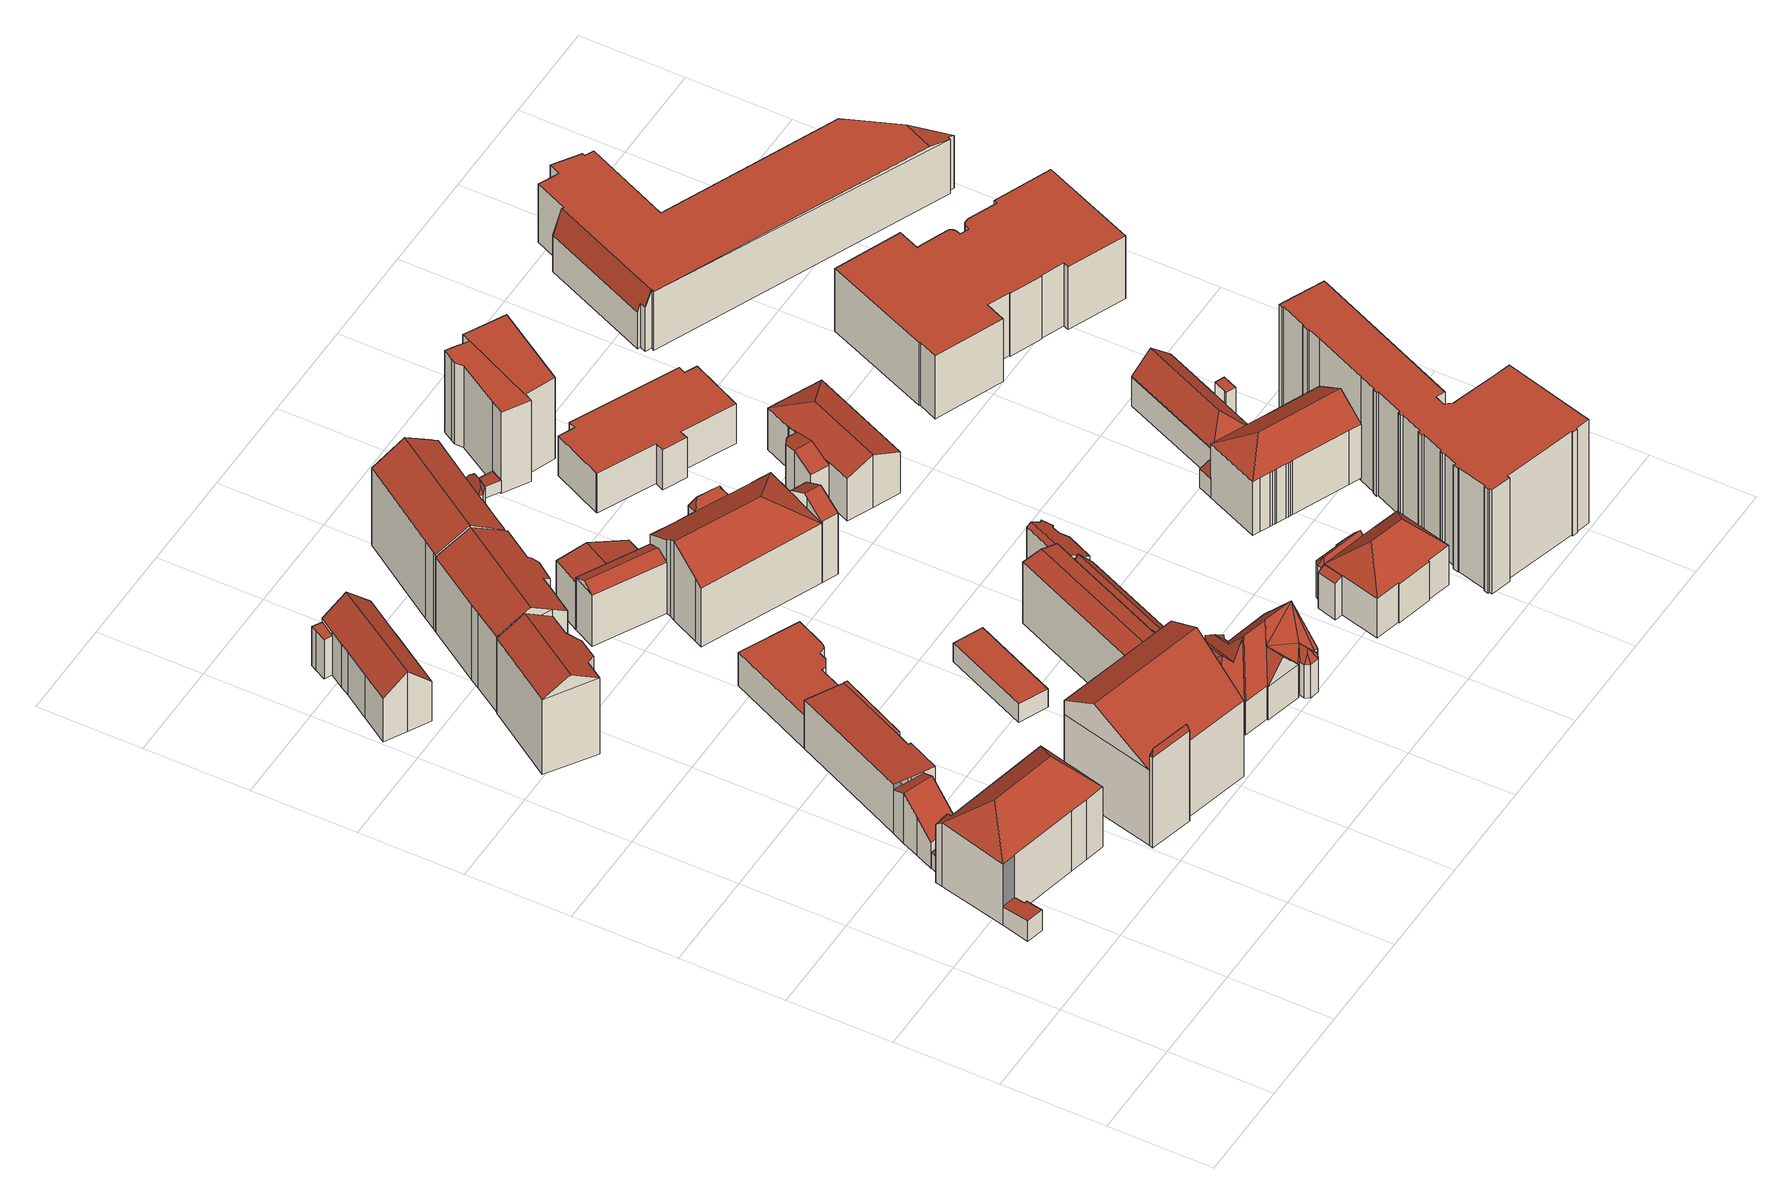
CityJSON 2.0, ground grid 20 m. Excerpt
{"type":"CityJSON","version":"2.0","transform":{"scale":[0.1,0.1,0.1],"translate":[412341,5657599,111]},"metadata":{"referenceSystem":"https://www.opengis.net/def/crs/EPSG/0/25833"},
"CityObjects":{
"building1":{"type":"Building","attributes":{"Dachtyp_tdc":"tdcPolyFlatRoof","Gemeindeschluessel":14612000,"Dachneigung":2.64,"QualitaetDacherkennung":37,"Geometrietyp2DReferenz":"3000","measuredHeight":3.63,"function":"31001_9998","roofType":"2100"},"geometry":[{"type":"Solid","lod":"2","boundaries":[[[[0,1,2,3]],[[1,4,5,2]],[[4,6,7,5]],[[6,8,9,7]],[[8,0,3,9]],[[8,6,4,1,0]],[[3,2,5,7,9]]]],"semantics":{"surfaces":[{"type":"WallSurface"},{"type":"RoofSurface"},{"type":"GroundSurface"}],"values":[[0,0,0,0,0,1,2]]}}]},
"building2":{"type":"Building","attributes":{"Gemeindeschluessel":14612000,"Geometrietyp2DReferenz":"3000","function":"31001_9998","roofType":"9999"},"children":["building2-1","building2-2"]},
"building2-1":{"type":"BuildingPart","attributes":{"Dachtyp_tdc":"tdcHipRoof","Dachneigung":38.53,"QualitaetDacherkennung":51,"Geometrietyp2DReferenz":"3000","measuredHeight":19.31,"roofType":"3200"},"parents":["building2"],"geometry":[{"type":"MultiSurface","lod":"2","boundaries":[[[10,11,12,13,14]],[[11,15,16,12]],[[15,17,18,16]],[[17,19,20,18]],[[19,21,22,20]],[[21,23,24,22]],[[23,25,26,24]],[[25,27,28,26]],[[27,29,30,28]],[[29,31,32,30]],[[31,33,34,35,32]],[[27,25,36]],[[11,10,37]],[[25,23,21,19,17,15,11,37,36]],[[10,33,31,29,27,36,37]],[[35,13,12,16,18,20,22,24,26,28,30,32]]],"semantics":{"surfaces":[{"type":"WallSurface"},{"type":"RoofSurface"},{"type":"GroundSurface"}],"values":[0,0,0,0,0,0,0,0,0,0,0,1,1,1,1,2]}}]},
"building2-2":{"type":"BuildingPart","attributes":{"Dachtyp_tdc":"tdcPolyFlatRoof","Dachneigung":5.01,"QualitaetDacherkennung":51,"Geometrietyp2DReferenz":"3000","measuredHeight":4.62,"roofType":"2100"},"parents":["building2"],"geometry":[{"type":"MultiSurface","lod":"2","boundaries":[[[38,14,13,39]],[[34,40,41,35]],[[40,42,43,41]],[[42,44,45,43]],[[44,38,39,45]],[[44,42,40,34,14,38]],[[39,13,35,41,43,45]]],"semantics":{"surfaces":[{"type":"WallSurface"},{"type":"RoofSurface"},{"type":"GroundSurface"}],"values":[0,0,0,0,0,1,2]}}]},
"building3":{"type":"Building","attributes":{"Gemeindeschluessel":14612000,"Geometrietyp2DReferenz":"3000","function":"31001_9998","roofType":"9999"},"children":["building3-1","building3-2","building3-3"]},
"building3-1":{"type":"BuildingPart","attributes":{"Dachtyp_tdc":"tdcPolyFlatRoof","Dachneigung":4.89,"QualitaetDacherkennung":78,"Geometrietyp2DReferenz":"3000","measuredHeight":10.95,"roofType":"2100"},"parents":["building3"],"geometry":[{"type":"MultiSurface","lod":"2","boundaries":[[[46,47,48,49]],[[50,51,52,53]],[[51,54,55,52]],[[56,46,49,57,58]],[[56,59,60,54,51,50,47,46]],[[49,48,53,52,55,61,62,57]],[[54,60,61,55]],[[60,59,63,62,61]]],"semantics":{"surfaces":[{"type":"WallSurface"},{"type":"RoofSurface"},{"type":"GroundSurface"}],"values":[0,0,0,0,1,2,0,0]}}]},
"building3-2":{"type":"BuildingPart","attributes":{"Dachtyp_tdc":"tdcPolyFlatRoof","Dachneigung":0,"QualitaetDacherkennung":44,"Geometrietyp2DReferenz":"3000","measuredHeight":10.33,"roofType":"1000"},"parents":["building3"],"geometry":[{"type":"MultiSurface","lod":"2","boundaries":[[[64,65,66,48,47]],[[65,67,68,66]],[[67,69,50,53,68]],[[69,67,65,64]],[[48,66,68,53]]],"semantics":{"surfaces":[{"type":"WallSurface"},{"type":"RoofSurface"},{"type":"GroundSurface"}],"values":[0,0,0,1,2]}}]},
"building3-3":{"type":"BuildingPart","attributes":{"Dachtyp_tdc":"tdcGableRoof","Dachneigung":36.72,"QualitaetDacherkennung":49,"Geometrietyp2DReferenz":"3000","measuredHeight":11.26,"roofType":"3100"},"parents":["building3"],"geometry":[{"type":"MultiSurface","lod":"2","boundaries":[[[70,71,72,73]],[[71,74,75,72]],[[74,58,57,75]],[[63,76,77,62]],[[76,78,79,77]],[[78,80,81,79]],[[80,70,73,81]],[[76,63,58,74]],[[74,71,70,80,78,76]],[[73,72,75,57,62,77,79,81]]],"semantics":{"surfaces":[{"type":"WallSurface"},{"type":"RoofSurface"},{"type":"GroundSurface"}],"values":[0,0,0,0,0,0,0,1,1,2]}}]},
"building4":{"type":"Building","attributes":{"Dachtyp_tdc":"tdcFreeFormRoof","Gemeindeschluessel":14612000,"Dachneigung":30.61,"QualitaetDacherkennung":77,"Geometrietyp2DReferenz":"3000","measuredHeight":20.32,"function":"31001_9998","roofType":"5000"},"geometry":[{"type":"Solid","lod":"2","boundaries":[[[[82,83,84,85]],[[83,86,87,84]],[[86,88,89,87]],[[88,90,91,89]],[[90,92,93,91]],[[92,94,95,93]],[[94,96,97,95]],[[96,82,85,97]],[[98,99,83,82]],[[88,86,99,98,96,94,92,90]],[[82,96,98]],[[86,83,99]],[[85,84,87,89,91,93,95,97]]]],"semantics":{"surfaces":[{"type":"WallSurface"},{"type":"RoofSurface"},{"type":"GroundSurface"}],"values":[[0,0,0,0,0,0,0,0,1,1,0,0,2]]}}]},
"building5":{"type":"Building","attributes":{"Gemeindeschluessel":14612000,"Geometrietyp2DReferenz":"3000","function":"31001_9998","roofType":"9999"},"children":["building5-1","building5-2"]},
"building5-1":{"type":"BuildingPart","attributes":{"Dachtyp_tdc":"tdcPolyFlatRoof","Dachneigung":0,"QualitaetDacherkennung":29,"Geometrietyp2DReferenz":"3000","measuredHeight":8.79,"roofType":"1000"},"parents":["building5"],"geometry":[{"type":"MultiSurface","lod":"2","boundaries":[[[100,101,102,103]],[[101,104,105,102]],[[104,106,107,105]],[[108,100,103,109]],[[108,106,104,101,100]],[[103,102,105,107,109]]],"semantics":{"surfaces":[{"type":"WallSurface"},{"type":"RoofSurface"},{"type":"GroundSurface"}],"values":[0,0,0,0,1,2]}}]},
"building5-2":{"type":"BuildingPart","attributes":{"Dachtyp_tdc":"tdcGableRoof","Dachneigung":43.92,"QualitaetDacherkennung":58,"Geometrietyp2DReferenz":"3000","measuredHeight":13.52,"roofType":"3100"},"parents":["building5"],"geometry":[{"type":"MultiSurface","lod":"2","boundaries":[[[110,111,112,113]],[[111,114,115,112]],[[114,116,117,115]],[[116,118,119,117]],[[118,120,121,119]],[[120,122,123,121]],[[122,124,108,109,123]],[[125,126,127,107,106]],[[126,128,129,127]],[[128,130,131,129]],[[130,110,113,131]],[[126,125,124,122,120,118,116,114]],[[114,111,110,130,128,126]],[[113,112,115,117,119,121,123,109,107,127,129,131]]],"semantics":{"surfaces":[{"type":"WallSurface"},{"type":"RoofSurface"},{"type":"GroundSurface"}],"values":[0,0,0,0,0,0,0,0,0,0,0,1,1,2]}}]},
"building6":{"type":"Building","attributes":{"Gemeindeschluessel":14612000,"Geometrietyp2DReferenz":"3000","function":"31001_9998","roofType":"9999"},"children":["building6-1","building6-2"]},
"building6-1":{"type":"BuildingPart","attributes":{"Dachtyp_tdc":"tdcFreeFormRoof","Dachneigung":77.3,"QualitaetDacherkennung":8,"Geometrietyp2DReferenz":"3000","measuredHeight":22.01,"roofType":"5000"},"parents":["building6"],"geometry":[{"type":"MultiSurface","lod":"2","boundaries":[[[132,133,134,135,136]],[[133,137,138,134]],[[137,139,140,141,138]],[[142,139,137]],[[143,142,137,133]],[[143,133,132]],[[142,143,132,139]],[[135,134,138,141]]],"semantics":{"surfaces":[{"type":"WallSurface"},{"type":"RoofSurface"},{"type":"GroundSurface"}],"values":[0,0,0,1,1,1,1,2]}}]},
"building6-2":{"type":"BuildingPart","attributes":{"Dachtyp_tdc":"tdcGableRoof","Dachneigung":29.23,"QualitaetDacherkennung":45,"Geometrietyp2DReferenz":"3000","measuredHeight":24.05,"roofType":"3100"},"parents":["building6"],"geometry":[{"type":"MultiSurface","lod":"2","boundaries":[[[140,144,145,141]],[[144,146,147,145]],[[146,148,149,147]],[[148,150,151,149]],[[150,152,153,151]],[[152,136,135,153]],[[136,152,154,155,156,140]],[[157,158,156,155,159]],[[146,157,159,148]],[[148,159,155,154,150]],[[144,158,157,146]],[[140,156,158,144]],[[150,154,152]],[[135,141,145,147,149,151,153]]],"semantics":{"surfaces":[{"type":"WallSurface"},{"type":"RoofSurface"},{"type":"GroundSurface"}],"values":[0,0,0,0,0,0,1,1,0,0,0,0,0,2]}}]},
"building7":{"type":"Building","attributes":{"Dachtyp_tdc":"tdcFreeFormRoof","Gemeindeschluessel":14612000,"Dachneigung":29.45,"QualitaetDacherkennung":72,"Geometrietyp2DReferenz":"3000","measuredHeight":20.91,"function":"31001_9998","roofType":"5000"},"geometry":[{"type":"Solid","lod":"2","boundaries":[[[[160,161,162,163]],[[161,164,165,162]],[[164,166,167,165]],[[166,168,169,167]],[[168,170,171,169]],[[170,172,173,171]],[[172,174,175,173]],[[174,176,177,175]],[[176,178,179,177]],[[178,180,181,179]],[[180,182,183,181]],[[182,184,185,183]],[[184,186,187,185]],[[186,160,163,187]],[[188,189,184,182,180,178]],[[166,164,161,160,186,189,188,176,174,172,170,168]],[[178,176,188]],[[186,184,189]],[[163,162,165,167,169,171,173,175,177,179,181,183,185,187]]]],"semantics":{"surfaces":[{"type":"WallSurface"},{"type":"RoofSurface"},{"type":"GroundSurface"}],"values":[[0,0,0,0,0,0,0,0,0,0,0,0,0,0,1,1,0,0,2]]}}]},
"building8":{"type":"Building","attributes":{"Dachtyp_tdc":"tdcPolyFlatRoof","Gemeindeschluessel":14612000,"Dachneigung":0,"QualitaetDacherkennung":74,"Geometrietyp2DReferenz":"3000","measuredHeight":7.53,"function":"31001_9998","roofType":"1000"},"geometry":[{"type":"Solid","lod":"2","boundaries":[[[[190,191,192,193]],[[191,194,66,192]],[[194,195,49,66]],[[195,196,197,49]],[[196,198,199,197]],[[198,200,201,199]],[[200,202,203,201]],[[202,204,205,203]],[[204,206,207,205]],[[206,208,209,207]],[[208,210,211,209]],[[210,190,193,211]],[[210,208,206,204,202,200,198,196,195,194,191,190]],[[193,192,66,49,197,199,201,203,205,207,209,211]]]],"semantics":{"surfaces":[{"type":"WallSurface"},{"type":"RoofSurface"},{"type":"GroundSurface"}],"values":[[0,0,0,0,0,0,0,0,0,0,0,0,1,2]]}}]},
"building9":{"type":"Building","attributes":{"Dachtyp_tdc":"tdcPolyFlatRoof","Gemeindeschluessel":14612000,"Dachneigung":0,"QualitaetDacherkennung":86,"Geometrietyp2DReferenz":"3000","measuredHeight":4.06,"function":"31001_9998","roofType":"1000"},"geometry":[{"type":"Solid","lod":"2","boundaries":[[[[212,213,214,215]],[[213,216,217,214]],[[216,218,219,217]],[[218,212,215,219]],[[218,216,213,212]],[[215,214,217,219]]]],"semantics":{"surfaces":[{"type":"WallSurface"},{"type":"RoofSurface"},{"type":"GroundSurface"}],"values":[[0,0,0,0,1,2]]}}]},
"building10":{"type":"Building","attributes":{"Dachtyp_tdc":"tdcGableRoof","Gemeindeschluessel":14612000,"Dachneigung":25.42,"QualitaetDacherkennung":78,"Geometrietyp2DReferenz":"3000","measuredHeight":12.82,"function":"31001_9998","roofType":"3100"},"geometry":[{"type":"Solid","lod":"2","boundaries":[[[[220,221,222,223]],[[221,224,225,222]],[[224,226,227,225]],[[226,220,223,227]],[[224,221,228]],[[220,226,229]],[[221,220,229,228]],[[226,224,228,229]],[[223,222,225,227]]]],"semantics":{"surfaces":[{"type":"WallSurface"},{"type":"RoofSurface"},{"type":"GroundSurface"}],"values":[[0,0,0,0,0,0,1,1,2]]}}]},
"building11":{"type":"Building","attributes":{"Dachtyp_tdc":"tdcGableRoof","Gemeindeschluessel":14612000,"Dachneigung":24.8,"QualitaetDacherkennung":24,"Geometrietyp2DReferenz":"3000","measuredHeight":11.72,"function":"31001_9998","roofType":"3100"},"geometry":[{"type":"Solid","lod":"2","boundaries":[[[[230,231,222,232]],[[231,233,223,222]],[[233,234,235,223]],[[234,230,232,235]],[[233,231,236]],[[230,234,237]],[[231,230,237,236]],[[234,233,236,237]],[[232,222,223,235]]]],"semantics":{"surfaces":[{"type":"WallSurface"},{"type":"RoofSurface"},{"type":"GroundSurface"}],"values":[[0,0,0,0,0,0,1,1,2]]}}]},
"building12":{"type":"Building","attributes":{"Gemeindeschluessel":14612000,"Geometrietyp2DReferenz":"3000","function":"31001_9998","roofType":"9999"},"children":["building12-1","building12-2"]},
"building12-1":{"type":"BuildingPart","attributes":{"Dachtyp_tdc":"tdcGableRoof","Dachneigung":31.71,"QualitaetDacherkennung":71,"Geometrietyp2DReferenz":"3000","measuredHeight":21.33,"roofType":"3100"},"parents":["building12"],"geometry":[{"type":"MultiSurface","lod":"2","boundaries":[[[238,239,240,241]],[[239,242,243,240]],[[242,244,245,243]],[[244,246,247,245]],[[246,248,249,247]],[[248,250,251,249]],[[250,252,251]],[[253,254,255,256,257]],[[254,258,259,255]],[[258,260,187,259]],[[260,261,262,187]],[[261,263,185,262]],[[263,264,265,185]],[[264,238,241,265]],[[261,260,258,254,253,266,250,248,246,244,242]],[[242,239,238,264,263,261]],[[241,240,243,245,247,249,251,267,268,269,256,255,259,187,262,185,265]]],"semantics":{"surfaces":[{"type":"WallSurface"},{"type":"RoofSurface"},{"type":"GroundSurface"}],"values":[0,0,0,0,0,0,0,0,0,0,0,0,0,0,1,1,2]}}]},
"building12-2":{"type":"BuildingPart","attributes":{"Dachtyp_tdc":"tdcFreeFormRoof","Dachneigung":65.13,"QualitaetDacherkennung":35,"Geometrietyp2DReferenz":"3000","measuredHeight":19.18,"roofType":"5000"},"parents":["building12"],"geometry":[{"type":"MultiSurface","lod":"2","boundaries":[[[252,270,267,251]],[[270,271,272,267]],[[271,273,274,272]],[[273,275,276,274]],[[275,277,278,276]],[[277,279,280,278]],[[279,257,256,280]],[[281,282,257,279,277,283]],[[277,275,284,283]],[[275,273,285,284]],[[273,271,286,285]],[[271,270,252,270,286]],[[270,281,283,284,285,286]],[[267,272,274,276,278,280,256,269,268,267,251]]],"semantics":{"surfaces":[{"type":"WallSurface"},{"type":"RoofSurface"},{"type":"GroundSurface"}],"values":[0,0,0,0,0,0,0,1,1,1,1,1,1,2]}}]},
"building13":{"type":"Building","attributes":{"Dachtyp_tdc":"tdcGableRoof","Gemeindeschluessel":14612000,"Dachneigung":10.2,"QualitaetDacherkennung":44,"Geometrietyp2DReferenz":"3000","measuredHeight":14.51,"function":"31001_9998","roofType":"3100"},"geometry":[{"type":"Solid","lod":"2","boundaries":[[[[287,288,289,290]],[[288,291,292,289]],[[291,293,294,292]],[[293,287,290,294]],[[291,288,295]],[[287,293,296]],[[288,287,296,295]],[[293,291,295,296]],[[290,289,292,294]]]],"semantics":{"surfaces":[{"type":"WallSurface"},{"type":"RoofSurface"},{"type":"GroundSurface"}],"values":[[0,0,0,0,0,0,1,1,2]]}}]},
"building14":{"type":"Building","attributes":{"Dachtyp_tdc":"tdcFreeFormRoof","Gemeindeschluessel":14612000,"Dachneigung":49.48,"QualitaetDacherkennung":11,"Geometrietyp2DReferenz":"3000","measuredHeight":14.42,"function":"31001_9998","roofType":"5000"},"geometry":[{"type":"Solid","lod":"2","boundaries":[[[[297,298,299,300]],[[298,301,302,299]],[[301,303,304,302]],[[303,305,306,304]],[[305,307,308,306]],[[307,309,310,308]],[[309,311,312,310]],[[311,313,314,312]],[[313,315,316,314]],[[315,317,318,316]],[[317,319,320,318]],[[319,321,322,320]],[[321,323,324,322]],[[323,325,326,324]],[[325,327,328,326]],[[327,329,330,328]],[[329,331,332,330]],[[331,333,334,332]],[[333,335,336,334]],[[335,337,338,336]],[[337,339,340,338]],[[339,341,342,340]],[[341,343,344,342]],[[343,345,346,344]],[[345,347,348,346]],[[347,349,350,348]],[[349,297,300,350]],[[351,352,349,347]],[[353,354,351,347,345]],[[355,356,357,353,345,343]],[[355,343,341]],[[356,355,341,339]],[[339,358,356]],[[358,339,337]],[[356,359,357]],[[358,359,356]],[[327,359,358]],[[359,327,325]],[[360,361,358,337,335]],[[360,335,333]],[[362,361,360,333,331]],[[362,331,329]],[[358,361,362,329,327]],[[359,325,323]],[[363,354,353,357,359,323,321]],[[364,363,321,319]],[[365,364,319,317]],[[365,317,315]],[[366,352,351,354,363,364,365,315,313]],[[367,368,369,366,313,311]],[[367,311,309]],[[370,368,367,309,307]],[[371,370,307,305]],[[303,371,305]],[[371,303,301]],[[301,370,371]],[[298,370,301]],[[298,368,370]],[[298,369,368]],[[369,298,297]],[[352,366,369,297,349]],[[300,299,302,304,306,308,310,312,314,316,318,320,322,324,326,328,330,332,334,336,338,340,342,344,346,348,350]]]],"semantics":{"surfaces":[{"type":"WallSurface"},{"type":"RoofSurface"},{"type":"GroundSurface"}],"values":[[0,0,0,0,0,0,0,0,0,0,0,0,0,0,0,0,0,0,0,0,0,0,0,0,0,0,0,1,1,1,0,1,1,1,1,1,1,1,1,1,1,1,1,0,1,1,1,1,1,1,1,1,1,0,0,1,1,1,1,1,1,2]]}}]},
"building15":{"type":"Building","attributes":{"Gemeindeschluessel":14612000,"Geometrietyp2DReferenz":"3000","function":"31001_9998","roofType":"9999"},"children":["building15-1","building15-2","building15-3"]},
"building15-1":{"type":"BuildingPart","attributes":{"Dachtyp_tdc":"tdcHipAndGableRoof","Dachneigung":31.27,"QualitaetDacherkennung":66,"Geometrietyp2DReferenz":"3000","measuredHeight":17.97,"roofType":"5000"},"parents":["building15"],"geometry":[{"type":"MultiSurface","lod":"2","boundaries":[[[372,373,374,375]],[[373,376,377,374]],[[376,378,379,377]],[[378,380,381,379]],[[380,382,383,381]],[[382,384,385,383]],[[384,386,387,385]],[[388,389,390,391,392]],[[389,393,394,390]],[[393,395,396,394]],[[397,398,399,400]],[[398,372,375,399]],[[397,401,395,393,402]],[[393,389,388,386,384,382,380,378,376,373,402]],[[373,372,398,397,402]],[[375,374,377,379,381,383,385,403,391,390,394,396,404,400,399]]],"semantics":{"surfaces":[{"type":"WallSurface"},{"type":"RoofSurface"},{"type":"GroundSurface"}],"values":[0,0,0,0,0,0,0,0,0,0,0,0,1,1,1,2]}}]},
"building15-2":{"type":"BuildingPart","attributes":{"Dachtyp_tdc":"tdcGableRoof","Dachneigung":29.59,"QualitaetDacherkennung":69,"Geometrietyp2DReferenz":"3000","measuredHeight":16.51,"roofType":"3100"},"parents":["building15"],"geometry":[{"type":"MultiSurface","lod":"2","boundaries":[[[405,406,407,396,395]],[[406,408,409,407]],[[408,410,411,409]],[[410,412,413,411]],[[412,414,400,413]],[[408,406,405,415]],[[415,414,412,410,408]],[[400,404,396,407,409,411,413]]],"semantics":{"surfaces":[{"type":"WallSurface"},{"type":"RoofSurface"},{"type":"GroundSurface"}],"values":[0,0,0,0,0,1,1,2]}}]},
"building15-3":{"type":"BuildingPart","attributes":{"Dachtyp_tdc":"tdcFreeFormRoof","Dachneigung":63.83,"QualitaetDacherkennung":14,"Geometrietyp2DReferenz":"3000","measuredHeight":15.69,"roofType":"5000"},"parents":["building15"],"geometry":[{"type":"MultiSurface","lod":"2","boundaries":[[[416,417,390,418]],[[417,392,391,390]],[[387,419,420,385]],[[419,421,422,420]],[[421,423,424,422]],[[423,416,418,424]],[[419,387,425]],[[387,426,427,425]],[[426,392,417,416,423,427]],[[423,421,419,425,427]],[[418,390,391,403,385,420,422,424]]],"semantics":{"surfaces":[{"type":"WallSurface"},{"type":"RoofSurface"},{"type":"GroundSurface"}],"values":[0,0,0,0,0,0,1,1,1,1,2]}}]},
"building16":{"type":"Building","attributes":{"Dachtyp_tdc":"tdcFreeFormRoof","Gemeindeschluessel":14612000,"Dachneigung":31.95,"QualitaetDacherkennung":17,"Geometrietyp2DReferenz":"3000","measuredHeight":9.56,"function":"31001_9998","roofType":"5000"},"geometry":[{"type":"Solid","lod":"2","boundaries":[[[[428,429,430,431]],[[429,432,433,430]],[[432,434,435,433]],[[434,436,437,435]],[[436,438,439,437]],[[438,440,441,439]],[[440,428,431,441]],[[442,443,432,429,428,440]],[[438,436,434,443,442]],[[434,432,443]],[[440,438,442]],[[431,430,433,435,437,439,441]]]],"semantics":{"surfaces":[{"type":"WallSurface"},{"type":"RoofSurface"},{"type":"GroundSurface"}],"values":[[0,0,0,0,0,0,0,1,1,0,0,2]]}}]},
"building17":{"type":"Building","attributes":{"Dachtyp_tdc":"tdcFreeFormRoof","Gemeindeschluessel":14612000,"Dachneigung":32.56,"QualitaetDacherkennung":27,"Geometrietyp2DReferenz":"3000","measuredHeight":12.09,"function":"31001_9998","roofType":"5000"},"geometry":[{"type":"Solid","lod":"2","boundaries":[[[[444,445,302,304]],[[445,446,447,302]],[[446,448,449,447]],[[448,450,451,449]],[[450,452,453,451]],[[452,454,455,453]],[[454,456,457,455]],[[456,458,459,457]],[[458,444,304,459]],[[460,461,446,445]],[[444,458,456,454,452,450,448,461,460]],[[445,444,460]],[[448,446,461]],[[304,302,447,449,451,453,455,457,459]]]],"semantics":{"surfaces":[{"type":"WallSurface"},{"type":"RoofSurface"},{"type":"GroundSurface"}],"values":[[0,0,0,0,0,0,0,0,0,1,1,0,0,2]]}}]},
"building18":{"type":"Building","attributes":{"Dachtyp_tdc":"tdcPolyFlatRoof","Gemeindeschluessel":14612000,"Dachneigung":7.46,"QualitaetDacherkennung":64,"Geometrietyp2DReferenz":"3000","measuredHeight":2.65,"function":"31001_9998","roofType":"2100"},"geometry":[{"type":"Solid","lod":"2","boundaries":[[[[462,463,464,465]],[[463,466,467,464]],[[466,468,469,467]],[[468,470,471,469]],[[470,472,473,471]],[[472,474,475,473]],[[474,462,465,475]],[[474,472,470,468,466,463,462]],[[465,464,467,469,471,473,475]]]],"semantics":{"surfaces":[{"type":"WallSurface"},{"type":"RoofSurface"},{"type":"GroundSurface"}],"values":[[0,0,0,0,0,0,0,1,2]]}}]},
"building19":{"type":"Building","attributes":{"Gemeindeschluessel":14612000,"Geometrietyp2DReferenz":"3000","function":"31001_9998","roofType":"9999"},"children":["building19-1","building19-2","building19-3"]},
"building19-1":{"type":"BuildingPart","attributes":{"Dachtyp_tdc":"tdcFreeFormRoof","Dachneigung":47.06,"QualitaetDacherkennung":15,"Geometrietyp2DReferenz":"3000","measuredHeight":8.87,"roofType":"5000"},"parents":["building19"],"geometry":[{"type":"MultiSurface","lod":"2","boundaries":[[[476,477,478,479]],[[477,480,481,478]],[[480,482,483,481]],[[482,484,485,483]],[[484,486,487,485]],[[486,488,489,487]],[[488,490,491,489]],[[492,493,494,495]],[[493,496,497,494]],[[496,498,499,497]],[[498,500,501,499]],[[500,502,503,501]],[[502,504,505,503]],[[504,476,479,505]],[[500,498,506]],[[498,496,506]],[[496,493,507,506]],[[493,492,508,490,488,486,484,507]],[[484,482,480,477,476,504,502,500,506,507]],[[479,478,481,483,485,487,489,491,509,495,494,497,499,501,503,505]]],"semantics":{"surfaces":[{"type":"WallSurface"},{"type":"RoofSurface"},{"type":"GroundSurface"}],"values":[0,0,0,0,0,0,0,0,0,0,0,0,0,0,1,1,1,1,1,2]}}]},
"building19-2":{"type":"BuildingPart","attributes":{"Dachtyp_tdc":"tdcHipRoof","Dachneigung":42.93,"QualitaetDacherkennung":68,"Geometrietyp2DReferenz":"3000","measuredHeight":14.39,"roofType":"3200"},"parents":["building19"],"geometry":[{"type":"MultiSurface","lod":"2","boundaries":[[[510,511,512,513]],[[511,514,515,512]],[[514,516,517,515]],[[516,518,519,517]],[[518,520,521,519]],[[520,522,523,524,521]],[[525,526,527,491,490]],[[526,510,513,527]],[[528,522,520,529]],[[510,526,530]],[[520,518,516,514,511,510,530,529]],[[526,525,528,529,530]],[[513,512,515,517,519,521,524,509,491,527]]],"semantics":{"surfaces":[{"type":"WallSurface"},{"type":"RoofSurface"},{"type":"GroundSurface"}],"values":[0,0,0,0,0,0,0,0,1,1,1,1,2]}}]},
"building19-3":{"type":"BuildingPart","attributes":{"Dachtyp_tdc":"tdcPolyFlatRoof","Dachneigung":27.27,"QualitaetDacherkennung":32,"Geometrietyp2DReferenz":"3000","measuredHeight":8.95,"roofType":"2100"},"parents":["building19"],"geometry":[{"type":"MultiSurface","lod":"2","boundaries":[[[531,532,492,495,533]],[[523,534,535,524]],[[534,531,533,535]],[[534,523,536,532,531]],[[533,495,509,524,535]]],"semantics":{"surfaces":[{"type":"WallSurface"},{"type":"RoofSurface"},{"type":"GroundSurface"}],"values":[0,0,0,1,2]}}]},
"building20":{"type":"Building","attributes":{"Gemeindeschluessel":14612000,"Geometrietyp2DReferenz":"3000","function":"31001_9998","roofType":"9999"},"children":["building20-1","building20-2"]},
"building20-1":{"type":"BuildingPart","attributes":{"Dachtyp_tdc":"tdcPolyFlatRoof","Dachneigung":0,"QualitaetDacherkennung":62,"Geometrietyp2DReferenz":"3000","measuredHeight":18.35,"roofType":"1000"},"parents":["building20"],"geometry":[{"type":"MultiSurface","lod":"2","boundaries":[[[537,538,539,540]],[[538,541,542,539]],[[541,543,544,542]],[[543,545,546,544]],[[545,547,548,546]],[[547,549,550,548]],[[549,551,552,553,550]],[[554,555,556,557,558]],[[555,537,540,556]],[[555,554,559,551,549,547,545,543,541,538,537]],[[540,539,542,544,546,548,550,553,560,557,556]]],"semantics":{"surfaces":[{"type":"WallSurface"},{"type":"RoofSurface"},{"type":"GroundSurface"}],"values":[0,0,0,0,0,0,0,0,0,1,2]}}]},
"building20-2":{"type":"BuildingPart","attributes":{"Dachtyp_tdc":"tdcPolyFlatRoof","Dachneigung":0,"QualitaetDacherkennung":59,"Geometrietyp2DReferenz":"3000","measuredHeight":18.31,"roofType":"1000"},"parents":["building20"],"geometry":[{"type":"MultiSurface","lod":"2","boundaries":[[[561,562,563,564]],[[562,558,557,563]],[[552,565,566,553]],[[565,561,564,566]],[[565,552,567,558,562,561]],[[564,563,557,560,553,566]]],"semantics":{"surfaces":[{"type":"WallSurface"},{"type":"RoofSurface"},{"type":"GroundSurface"}],"values":[0,0,0,0,1,2]}}]},
"building21":{"type":"Building","attributes":{"Dachtyp_tdc":"tdcPolyFlatRoof","Gemeindeschluessel":14612000,"Dachneigung":0,"QualitaetDacherkennung":75,"Geometrietyp2DReferenz":"3000","measuredHeight":9.06,"function":"31001_9998","roofType":"1000"},"geometry":[{"type":"Solid","lod":"2","boundaries":[[[[568,569,570,571]],[[569,572,573,570]],[[572,574,575,573]],[[574,576,577,575]],[[576,578,579,577]],[[578,580,581,579]],[[580,582,583,581]],[[582,584,585,583]],[[584,586,587,585]],[[586,588,589,587]],[[588,590,591,589]],[[590,592,593,591]],[[592,568,571,593]],[[592,590,588,586,584,582,580,578,576,574,572,569,568]],[[571,570,573,575,577,579,581,583,585,587,589,591,593]]]],"semantics":{"surfaces":[{"type":"WallSurface"},{"type":"RoofSurface"},{"type":"GroundSurface"}],"values":[[0,0,0,0,0,0,0,0,0,0,0,0,0,1,2]]}}]},
"building22":{"type":"Building","attributes":{"Gemeindeschluessel":14612000,"Geometrietyp2DReferenz":"3000","function":"31001_9998","roofType":"9999"},"children":["building22-1","building22-2"]},
"building22-1":{"type":"BuildingPart","attributes":{"Dachtyp_tdc":"tdcHipAndGableRoof","Dachneigung":24.54,"QualitaetDacherkennung":70,"Geometrietyp2DReferenz":"3000","measuredHeight":11.84,"roofType":"5000"},"parents":["building22"],"geometry":[{"type":"MultiSurface","lod":"2","boundaries":[[[594,595,596,597]],[[595,598,596]],[[599,600,601,602,603]],[[600,604,605,601]],[[604,606,607,605]],[[606,608,609,607]],[[608,610,611,609]],[[610,594,597,611]],[[606,604,612]],[[604,600,599,613,614,615,595,594,610,612]],[[610,608,606,612]],[[597,596,616,602,601,605,607,609,611]]],"semantics":{"surfaces":[{"type":"WallSurface"},{"type":"RoofSurface"},{"type":"GroundSurface"}],"values":[0,0,0,0,0,0,0,0,1,1,1,2]}}]},
"building22-2":{"type":"BuildingPart","attributes":{"Dachtyp_tdc":"tdcFreeFormRoof","Dachneigung":24.4,"QualitaetDacherkennung":50,"Geometrietyp2DReferenz":"3000","measuredHeight":10.87,"roofType":"5000"},"parents":["building22"],"geometry":[{"type":"MultiSurface","lod":"2","boundaries":[[[617,618,619,620]],[[618,621,622,619]],[[621,623,624,622]],[[623,625,601,624]],[[625,603,602,601]],[[598,626,627,596]],[[626,617,620,627]],[[628,613,603,625,623,621,618,617]],[[617,626,598,615,628]],[[620,619,622,624,601,602,616,596,627]]],"semantics":{"surfaces":[{"type":"WallSurface"},{"type":"RoofSurface"},{"type":"GroundSurface"}],"values":[0,0,0,0,0,0,0,1,1,2]}}]},
"building23":{"type":"Building","attributes":{"Gemeindeschluessel":14612000,"Geometrietyp2DReferenz":"3000","function":"31001_9998","roofType":"9999"},"children":["building23-1","building23-2"]},
"building23-1":{"type":"BuildingPart","attributes":{"Dachtyp_tdc":"tdcFreeFormRoof","Dachneigung":63.31,"QualitaetDacherkennung":15,"Geometrietyp2DReferenz":"3000","measuredHeight":7.28,"roofType":"5000"},"parents":["building23"],"geometry":[{"type":"MultiSurface","lod":"2","boundaries":[[[629,630,631,632]],[[630,633,634,631]],[[633,635,636,634]],[[637,638,639,640]],[[638,629,632,639]],[[635,633,630,641]],[[630,629,638,642,641]],[[638,637,642]],[[637,635,641,642]],[[632,631,634,636,640,639]]],"semantics":{"surfaces":[{"type":"WallSurface"},{"type":"RoofSurface"},{"type":"GroundSurface"}],"values":[0,0,0,0,0,1,1,1,1,2]}}]},
"building23-2":{"type":"BuildingPart","attributes":{"Dachtyp_tdc":"tdcHipAndGableRoof","Dachneigung":33.54,"QualitaetDacherkennung":45,"Geometrietyp2DReferenz":"3000","measuredHeight":15.98,"roofType":"5000"},"parents":["building23"],"geometry":[{"type":"MultiSurface","lod":"2","boundaries":[[[643,644,645,646]],[[644,647,648,645]],[[647,649,650,648]],[[649,651,652,650]],[[651,653,654,652]],[[653,655,656,654]],[[655,657,658,656]],[[657,659,660,658]],[[659,661,662,660]],[[661,663,664,662]],[[663,665,666,664]],[[665,667,668,666]],[[667,669,670,668]],[[669,671,637,640,670]],[[672,673,674,636,635]],[[673,643,646,674]],[[671,669,675]],[[669,667,665,663,661,659,657,655,653,651,649,647,644,675]],[[644,643,673,672,671,675]],[[646,645,648,650,652,654,656,658,660,662,664,666,668,670,640,636,674]]],"semantics":{"surfaces":[{"type":"WallSurface"},{"type":"RoofSurface"},{"type":"GroundSurface"}],"values":[0,0,0,0,0,0,0,0,0,0,0,0,0,0,0,0,1,1,1,2]}}]},
"building24":{"type":"Building","attributes":{"Dachtyp_tdc":"tdcPolyFlatRoof","Gemeindeschluessel":14612000,"Dachneigung":0,"QualitaetDacherkennung":25,"Geometrietyp2DReferenz":"3000","measuredHeight":23.56,"function":"31001_9998","roofType":"1000"},"geometry":[{"type":"Solid","lod":"2","boundaries":[[[[676,677,678,679]],[[677,680,681,678]],[[680,682,683,681]],[[682,684,685,683]],[[684,686,687,685]],[[686,688,689,687]],[[688,690,691,689]],[[690,692,693,691]],[[692,694,695,693]],[[694,696,697,695]],[[696,698,699,697]],[[698,700,701,699]],[[700,702,703,701]],[[702,704,705,703]],[[704,706,707,705]],[[706,708,709,707]],[[708,710,711,709]],[[710,712,713,711]],[[712,714,715,713]],[[714,716,717,715]],[[716,718,719,717]],[[718,720,721,719]],[[720,722,723,721]],[[722,724,725,723]],[[724,726,727,725]],[[726,728,729,727]],[[728,730,731,729]],[[730,732,733,731]],[[732,734,735,733]],[[734,736,737,735]],[[736,738,739,737]],[[738,740,741,739]],[[740,742,743,741]],[[742,744,745,743]],[[744,746,747,745]],[[746,748,749,747]],[[748,750,751,749]],[[750,752,753,751]],[[752,754,755,753]],[[754,756,757,755]],[[756,758,759,757]],[[758,760,761,759]],[[760,762,763,761]],[[762,764,765,763]],[[764,766,767,765]],[[766,768,769,767]],[[768,770,771,769]],[[770,772,773,771]],[[772,774,775,773]],[[774,776,777,775]],[[776,676,679,777]],[[776,774,772,770,768,766,764,762,760,758,756,754,752,750,748,746,744,742,740,738,736,734,732,730,728,726,724,722,720,718,716,714,712,710,708,706,704,702,700,698,696,694,692,690,688,686,684,682,680,677,676]],[[679,678,681,683,685,687,689,691,693,695,697,699,701,703,705,707,709,711,713,715,717,719,721,723,725,727,729,731,733,735,737,739,741,743,745,747,749,751,753,755,757,759,761,763,765,767,769,771,773,775,777]]]],"semantics":{"surfaces":[{"type":"WallSurface"},{"type":"RoofSurface"},{"type":"GroundSurface"}],"values":[[0,0,0,0,0,0,0,0,0,0,0,0,0,0,0,0,0,0,0,0,0,0,0,0,0,0,0,0,0,0,0,0,0,0,0,0,0,0,0,0,0,0,0,0,0,0,0,0,0,0,0,1,2]]}}]},
"building25":{"type":"Building","attributes":{"Gemeindeschluessel":14612000,"Geometrietyp2DReferenz":"3000","function":"31001_9998","roofType":"9999"},"children":["building25-1","building25-2"]},
"building25-1":{"type":"BuildingPart","attributes":{"Dachtyp_tdc":"tdcPolyFlatRoof","Dachneigung":0,"QualitaetDacherkennung":48,"Geometrietyp2DReferenz":"3000","measuredHeight":9.2,"roofType":"1000"},"parents":["building25"],"geometry":[{"type":"MultiSurface","lod":"2","boundaries":[[[778,779,780,781,782]],[[779,783,784,780]],[[783,785,786,787,784]],[[785,783,779,778]],[[781,780,784,787]]],"semantics":{"surfaces":[{"type":"WallSurface"},{"type":"RoofSurface"},{"type":"GroundSurface"}],"values":[0,0,0,1,2]}}]},
"building25-2":{"type":"BuildingPart","attributes":{"Dachtyp_tdc":"tdcHipAndGableRoof","Dachneigung":43.71,"QualitaetDacherkennung":70,"Geometrietyp2DReferenz":"3000","measuredHeight":10.48,"roofType":"5000"},"parents":["building25"],"geometry":[{"type":"MultiSurface","lod":"2","boundaries":[[[786,788,789,787]],[[788,790,791,789]],[[790,792,793,791]],[[792,794,795,793]],[[794,782,781,795]],[[796,788,797]],[[782,794,798,797,788,786]],[[799,796,797,798]],[[792,799,798,794]],[[790,796,799,792]],[[788,796,790]],[[787,789,791,793,795,781]]],"semantics":{"surfaces":[{"type":"WallSurface"},{"type":"RoofSurface"},{"type":"GroundSurface"}],"values":[0,0,0,0,0,1,1,1,0,0,0,2]}}]},
"building26":{"type":"Building","attributes":{"Dachtyp_tdc":"tdcPolyFlatRoof","Gemeindeschluessel":14612000,"Dachneigung":0,"QualitaetDacherkennung":6,"Geometrietyp2DReferenz":"3000","measuredHeight":14.26,"function":"31001_9998","roofType":"1000"},"geometry":[{"type":"Solid","lod":"2","boundaries":[[[[800,801,802,803]],[[801,804,805,802]],[[804,806,807,805]],[[806,808,809,807]],[[808,810,811,809]],[[810,812,813,811]],[[812,814,815,813]],[[814,816,817,815]],[[816,818,819,817]],[[818,820,821,819]],[[820,822,823,821]],[[822,824,825,823]],[[824,826,827,825]],[[826,828,829,827]],[[828,830,831,829]],[[830,832,833,831]],[[832,834,835,833]],[[834,836,837,835]],[[836,838,839,837]],[[838,840,841,839]],[[840,842,843,841]],[[842,844,845,843]],[[844,846,847,845]],[[846,848,849,847]],[[848,850,851,849]],[[850,852,853,851]],[[852,854,855,853]],[[854,856,857,855]],[[856,858,859,857]],[[858,860,861,859]],[[860,862,863,861]],[[862,864,865,863]],[[864,866,867,865]],[[866,868,869,867]],[[868,870,871,869]],[[870,872,873,871]],[[872,874,875,873]],[[874,876,877,875]],[[876,878,879,877]],[[878,880,881,879]],[[880,882,883,881]],[[882,884,885,883]],[[884,886,887,885]],[[886,888,889,887]],[[888,890,891,889]],[[890,892,893,891]],[[892,894,895,893]],[[894,896,897,895]],[[896,898,899,897]],[[898,900,901,899]],[[900,902,903,901]],[[902,904,905,903]],[[904,906,907,905]],[[906,908,909,907]],[[908,910,911,909]],[[910,800,803,911]],[[910,908,906,904,902,900,898,896,894,892,890,888,886,884,882,880,878,876,874,872,870,868,866,864,862,860,858,856,854,852,850,848,846,844,842,840,838,836,834,832,830,828,826,824,822,820,818,816,814,812,810,808,806,804,801,800]],[[803,802,805,807,809,811,813,815,817,819,821,823,825,827,829,831,833,835,837,839,841,843,845,847,849,851,853,855,857,859,861,863,865,867,869,871,873,875,877,879,881,883,885,887,889,891,893,895,897,899,901,903,905,907,909,911]]]],"semantics":{"surfaces":[{"type":"WallSurface"},{"type":"RoofSurface"},{"type":"GroundSurface"}],"values":[[0,0,0,0,0,0,0,0,0,0,0,0,0,0,0,0,0,0,0,0,0,0,0,0,0,0,0,0,0,0,0,0,0,0,0,0,0,0,0,0,0,0,0,0,0,0,0,0,0,0,0,0,0,0,0,0,1,2]]}}]},
"building27":{"type":"Building","attributes":{"name":"Sozialgericht","Dachtyp_tdc":"tdcFreeFormRoof","Gemeindeschluessel":14612000,"Dachneigung":0.038,"QualitaetDacherkennung":68,"Geometrietyp2DReferenz":"3000","measuredHeight":13.22,"function":"31001_3015","roofType":"5000"},"geometry":[{"type":"Solid","lod":"2","boundaries":[[[[912,913,914,915]],[[913,916,917,914]],[[916,918,919,917]],[[918,920,921,919]],[[920,922,923,921]],[[922,924,925,923]],[[924,926,927,925]],[[926,928,929,927]],[[928,930,931,929]],[[930,932,933,931]],[[932,934,935,933]],[[934,936,937,935]],[[936,938,939,937]],[[938,940,941,939]],[[940,942,943,941]],[[942,944,945,943]],[[944,946,947,945]],[[946,912,915,947]],[[948,949,940,938,936,934]],[[926,924,950,951,928]],[[920,918,916,913,912,946,944,942,949,948,932,930,951,950,922]],[[934,932,948]],[[924,922,950]],[[942,940,949]],[[930,928,951]],[[915,914,917,919,921,923,925,927,929,931,933,935,937,939,941,943,945,947]]]],"semantics":{"surfaces":[{"type":"WallSurface"},{"type":"RoofSurface"},{"type":"GroundSurface"}],"values":[[0,0,0,0,0,0,0,0,0,0,0,0,0,0,0,0,0,0,1,1,1,0,0,0,0,2]]}}]}
},
"vertices":[
[174,521,50],[183,543,50],[183,543,14],[174,521,14],[219,535,48],[219,535,14],[202,514,49],[202,514,14],[190,517,49],[190,517,14],
[125,377,150],[155,507,157],[155,507,13],[125,377,13],[125,377,54],[158,521,145],[158,521,13],[173,518,145],[173,518,13],[174,521,142],[174,521,13],[190,517,143],[190,517,13],[178,502,157],[178,502,13],[392,456,156],[392,456,13],[364,325,149],[364,325,13],[325,333,149],[325,333,13],[290,341,149],[290,341,13],[154,371,150],[154,371,54],[154,371,13],[333,405,206],[200,434,206],
[112,323,59],[112,323,13],[149,350,56],[149,350,13],[154,349,56],[154,349,13],[146,315,59],[146,315,13],
[326,861,123],[399,828,116],[399,828,13],[326,861,13],[338,694,116],[325,666,116],[325,666,13],[338,694,13],[330,664,116],[330,664,13],[225,638,123],[225,638,13],[225,638,111],[281,612,118],[302,603,116],[302,603,13],[281,612,13],[281,612,114],
[399,828,117],[405,825,117],[405,825,13],[343,692,117],[343,692,13],[338,694,117],
[183,543,71],[198,578,100],[198,578,13],[183,543,13],[212,611,126],[212,611,13],[271,591,126],[271,591,13],[243,529,76],[243,529,13],[219,535,74],[219,535,13],
[64,1203,182],[153,1338,182],[153,1338,13],[64,1203,13],[240,1282,185],[240,1282,13],[217,1246,185],[217,1246,13],[224,1219,173],[224,1219,13],[203,1185,172],[203,1185,13],[174,1179,185],[174,1179,13],[152,1145,185],[152,1145,13],[107,1174,216],[196,1310,216],
[83,1621,103],[94,1642,103],[94,1642,15],[83,1621,15],[101,1654,103],[101,1654,15],[118,1644,103],[118,1644,15],[98,1614,103],[98,1614,15],
[146,1519,106],[83,1420,105],[83,1420,15],[146,1519,15],[42,1442,150],[42,1442,15],[2,1465,112],[2,1465,15],[36,1518,112],[36,1518,15],[69,1568,112],[69,1568,15],[80,1586,112],[80,1586,15],[98,1614,112],[118,1644,112],[157,1621,150],[157,1621,15],[197,1598,106],[197,1598,15],[157,1536,106],[157,1536,15],
[488,239,216],[487,232,216],[487,232,12],[488,239,12],[488,239,183],[403,253,216],[403,253,12],[405,260,216],[405,260,183],[405,260,12],[408,255,232],[484,236,232],
[450,445,183],[450,445,12],[629,402,183],[629,402,12],[698,385,183],[698,385,12],[647,267,183],[647,267,12],[621,206,183],[621,206,12],[647,267,219],[671,322,252],[434,380,252],[629,402,214],[450,445,215],[698,385,214],
[378,1444,185],[340,1386,186],[340,1386,15],[378,1444,15],[346,1382,181],[346,1382,15],[346,1367,177],[346,1367,15],[320,1332,179],[320,1332,15],[309,1339,186],[309,1339,15],[298,1321,186],[298,1321,15],[262,1267,186],[262,1267,15],[240,1282,201],[240,1282,15],[153,1338,186],[153,1338,15],[188,1392,185],[188,1392,15],[199,1410,185],[199,1410,15],[268,1516,185],[268,1516,15],[374,1447,188],[374,1447,15],[206,1304,224],[321,1481,224],
[435,888,88],[433,888,88],[433,888,13],[435,888,13],[405,825,88],[326,861,88],[402,1027,88],[402,1027,13],[514,975,88],[514,975,13],[488,920,88],[488,920,13],[483,913,88],[483,913,13],[479,910,88],[479,910,13],[465,909,88],[465,909,13],[459,896,88],[459,896,13],[440,885,88],[440,885,13],
[550,586,55],[622,749,55],[622,749,14],[550,586,14],[677,725,55],[677,725,14],[604,562,55],[604,562,14],
[384,1320,134],[511,1253,134],[511,1253,16],[384,1320,16],[489,1209,132],[489,1209,16],[362,1277,132],[362,1277,16],[501,1232,144],[374,1299,144],
[537,1307,95],[511,1253,95],[537,1307,16],[384,1320,122],[413,1373,122],[413,1373,16],[437,1292,133],[465,1345,133],
[288,1547,189],[394,1707,189],[394,1707,15],[288,1547,15],[448,1676,228],[448,1676,15],[491,1651,198],[491,1651,15],[495,1649,195],[495,1649,15],[503,1644,189],[503,1644,15],[453,1568,189],[453,1568,15],[453,1568,175],[418,1513,189],[394,1477,189],[394,1477,15],[418,1513,15],[418,1513,162],[378,1452,189],[378,1452,15],[374,1447,189],[321,1482,228],[321,1482,15],[268,1516,189],[272,1522,189],[272,1522,15],[417,1513,189],[450,1563,15],[424,1524,15],[417,1513,15],
[450,1563,187],[455,1560,187],[455,1560,15],[459,1544,187],[459,1544,15],[447,1525,187],[447,1525,15],[431,1519,187],[431,1519,15],[425,1523,187],[425,1523,15],[424,1524,187],[417,1513,160],[432,1525,199],[441,1532,207],[449,1546,207],[451,1557,197],
[629,402,151],[756,695,151],[756,695,13],[629,402,13],[821,667,152],[821,667,13],[698,385,152],[698,385,13],[791,680,158],[667,392,158],
[647,267,89],[698,385,89],[698,385,14],[647,267,14],[813,651,89],[813,651,14],[863,630,89],[863,630,14],[868,627,89],[868,627,14],[776,414,89],[776,414,14],[797,409,89],[797,409,14],[803,401,89],[803,401,14],[797,376,89],[797,376,14],[808,383,89],[808,383,14],[824,358,89],[824,358,14],[816,352,89],[816,352,14],[814,344,89],[814,344,14],[899,324,89],[899,324,14],[871,209,89],[871,209,14],[863,211,89],[863,211,14],[861,203,89],[861,203,14],[850,196,89],[850,196,14],[832,200,89],[832,200,14],[827,209,89],[827,209,14],[829,219,89],[829,219,14],[825,220,89],[825,220,14],[824,218,89],[824,218,14],[754,235,89],[754,235,14],[755,238,89],[755,238,14],[705,250,89],[705,250,14],[706,253,89],[706,253,14],[775,293,157],[774,294,155],[825,281,157],[776,293,157],[789,227,131],[798,264,131],[826,281,158],[850,232,109],[885,266,158],[840,211,103],[846,214,109],[847,213,108],[772,319,130],[802,362,106],[803,362,106],[734,288,136],[790,399,102],[745,371,146],[723,305,153],[735,394,124],[841,639,124],
[455,1137,161],[480,1190,196],[480,1190,17],[455,1137,17],[485,1200,190],[485,1200,17],[489,1209,183],[489,1209,17],[511,1253,155],[511,1253,17],[558,1231,155],[558,1231,17],[595,1215,156],[595,1215,17],[595,1215,155],[595,1215,153],[697,1168,156],[698,1168,156],[698,1168,17],[697,1168,17],[697,1168,59],[733,1152,156],[733,1152,17],[710,1102,155],[710,1102,17],[674,1024,152],[447,1121,150],[447,1121,17],[674,1024,17],[694,1067,153],[641,1118,196],[655,1187,17],[694,1067,17],
[710,1102,159],[740,1089,159],[740,1089,17],[724,1054,182],[724,1054,17],[705,1011,155],[705,1011,17],[676,1023,155],[676,1023,17],[674,1024,155],[694,1067,182],
[656,1188,153],[698,1168,59],[656,1188,17],[603,1233,153],[603,1233,17],[660,1207,153],[660,1207,17],[664,1206,153],[664,1206,17],[608,1220,174],[655,1187,153],[650,1201,173],
[664,1206,95],[660,1207,92],[660,1207,19],[664,1206,19],[668,1212,96],[668,1212,19],[701,1196,106],[701,1196,19],[705,1186,94],[705,1186,19],[698,1168,94],[698,1168,19],[656,1188,95],[656,1188,19],[685,1174,115],[696,1198,115],
[863,630,106],[813,651,128],[852,741,128],[852,741,14],[877,730,123],[877,730,14],[886,733,119],[886,733,14],[892,714,110],[892,714,14],[885,711,113],[885,711,14],[879,697,113],[879,697,14],[885,680,106],[885,680,14],[822,648,134],[860,737,134],
[570,1605,41],[551,1616,41],[551,1616,15],[570,1605,15],[562,1637,38],[562,1637,15],[575,1629,38],[575,1629,15],[580,1627,38],[580,1627,15],[620,1608,38],[620,1608,15],[605,1584,41],[605,1584,15],
[1102,304,83],[1125,298,83],[1125,298,13],[1102,304,13],[1124,293,89],[1124,293,13],[1138,289,89],[1138,289,13],[1135,278,101],[1135,278,13],[1132,267,89],[1132,267,13],[1153,262,89],[1153,262,13],[1152,259,85],[1152,259,13],[1037,289,87],[1037,291,89],[1037,291,13],[1037,289,13],[1040,304,89],[1040,304,13],[1043,308,89],[1043,308,13],[1049,312,89],[1049,312,13],[1056,310,89],[1056,310,13],[1101,299,88],[1101,299,13],[1051,300,101],[1051,299,101],[1036,288,85],[1036,288,13],
[1174,134,102],[1128,146,102],[1128,146,13],[1174,134,13],[1127,144,100],[1127,144,13],[1057,161,100],[1057,161,13],[1058,163,102],[1058,163,13],[1008,175,102],[1008,175,13],[1027,251,103],[1027,251,102],[1027,251,13],[1152,259,104],[1202,246,104],[1202,246,13],[1036,288,104],[1071,221,157],[1142,203,157],
[1022,293,94],[1037,289,102],[1022,293,13],[1012,255,94],[1012,255,13],[1036,288,102],
[605,1584,195],[620,1608,195],[620,1608,11],[605,1584,11],[670,1690,195],[670,1690,11],[669,1707,195],[669,1707,11],[674,1715,195],[674,1715,11],[686,1735,195],[686,1735,11],[700,1727,195],[700,1727,11],[726,1711,195],[726,1711,194],[726,1711,11],[662,1570,195],[654,1555,195],[654,1555,11],[662,1570,11],[662,1570,194],[661,1571,195],[661,1571,11],
[810,1689,194],[720,1548,194],[720,1548,11],[810,1689,11],[734,1728,194],[734,1728,11],[661,1571,194],
[777,1333,112],[732,1354,112],[732,1354,22],[777,1333,22],[740,1370,112],[740,1370,22],[632,1420,112],[632,1420,22],[633,1422,112],[633,1422,22],[678,1518,112],[678,1518,22],[708,1504,112],[708,1504,22],[714,1518,112],[714,1518,22],[914,1425,112],[914,1425,22],[908,1412,112],[908,1412,22],[931,1401,112],[931,1401,22],[885,1302,112],[885,1302,22],[784,1349,112],[784,1349,22],
[818,1057,115],[837,1102,115],[837,1102,20],[818,1057,20],[837,1102,108],[879,1201,114],[878,1201,114],[878,1201,20],[879,1201,20],[879,1201,112],[900,1252,114],[900,1252,20],[1001,1208,113],[1001,1208,20],[917,1014,113],[917,1014,20],[866,1036,139],[866,1036,20],[928,1180,139],[876,1194,114],[854,1144,115],[842,1115,115],[854,1144,20],
[821,1158,129],[831,1180,123],[831,1180,20],[821,1158,20],[851,1189,118],[851,1189,20],[870,1181,118],[870,1181,20],[878,1201,113],[803,1117,108],[803,1117,20],[854,1144,129],
[1196,587,58],[1272,554,58],[1272,554,16],[1196,587,16],[1271,552,58],[1271,552,16],[1260,526,58],[1260,526,16],[1159,570,58],[1171,598,58],[1171,598,16],[1159,570,16],[1252,546,88],[1179,578,88],
[1363,482,138],[1341,430,176],[1341,430,16],[1363,482,16],[1319,379,138],[1319,379,16],[1296,389,138],[1296,389,16],[1190,435,138],[1190,435,16],[1186,436,138],[1186,436,16],[1182,438,138],[1182,438,16],[1178,440,138],[1178,440,16],[1160,448,138],[1160,448,16],[1157,449,138],[1157,449,16],[1152,451,138],[1152,451,16],[1148,453,138],[1148,453,16],[1129,461,138],[1129,461,16],[1115,467,138],[1115,467,16],[1159,570,138],[1260,526,138],[1340,492,138],[1340,492,16],[1186,497,176],
[1355,243,245],[1338,250,245],[1338,250,10],[1355,243,10],[1330,232,245],[1330,232,10],[1340,219,245],[1340,219,10],[1435,191,245],[1435,191,10],[1462,183,245],[1462,183,10],[1414,8,245],[1414,8,10],[1386,15,245],[1386,15,10],[1385,13,245],[1385,13,10],[1375,16,245],[1375,16,10],[1376,18,245],[1376,18,10],[1234,58,245],[1234,58,10],[1232,53,245],[1232,53,10],[1193,64,245],[1193,64,10],[1193,69,245],[1193,69,10],[1191,70,245],[1191,70,10],[1194,79,245],[1194,79,10],[1196,79,245],[1196,79,10],[1212,137,245],[1212,137,10],[1210,137,245],[1210,137,10],[1213,148,245],[1213,148,10],[1217,146,245],[1217,146,10],[1229,173,245],[1229,173,10],[1227,175,245],[1227,175,10],[1230,182,245],[1230,182,10],[1233,182,245],[1233,182,10],[1252,225,245],[1252,225,10],[1249,226,245],[1249,226,10],[1254,236,245],[1254,236,10],[1257,235,245],[1257,235,10],[1275,277,245],[1275,277,10],[1272,279,245],[1272,279,10],[1276,286,245],[1276,286,10],[1279,285,245],[1279,285,10],[1302,338,245],[1302,338,10],[1299,339,245],[1299,339,10],[1303,348,245],[1303,348,10],[1305,347,245],[1305,347,10],[1319,379,245],[1319,379,10],[1363,482,245],[1363,482,10],[1374,508,245],[1374,508,10],[1371,509,245],[1371,509,10],[1377,521,245],[1377,521,10],[1378,520,245],[1378,520,10],[1400,570,245],[1400,570,10],[1397,571,245],[1397,571,10],[1401,579,245],[1401,579,10],[1403,578,245],[1403,578,10],[1410,575,245],[1410,575,10],[1485,542,245],[1485,542,10],[1481,532,245],[1481,532,10],
[1313,649,110],[1331,642,110],[1331,642,18],[1313,649,18],[1313,649,82],[1319,614,110],[1319,614,18],[1301,621,110],[1301,621,82],[1301,621,18],
[1272,554,82],[1272,554,18],[1196,587,82],[1196,587,18],[1281,787,82],[1281,787,18],[1360,758,82],[1360,758,18],[1196,587,85],[1247,604,123],[1320,773,123],[1281,787,84],
[1369,1165,161],[1369,1164,161],[1369,1164,19],[1369,1165,19],[1369,1163,161],[1369,1163,19],[1366,1155,161],[1366,1155,19],[1383,1148,161],[1383,1148,19],[1386,1156,161],[1386,1156,19],[1387,1157,161],[1387,1157,19],[1388,1158,161],[1388,1158,19],[1389,1158,161],[1389,1158,19],[1390,1159,161],[1390,1159,19],[1391,1160,161],[1391,1160,19],[1392,1160,161],[1392,1160,19],[1393,1161,161],[1393,1161,19],[1395,1161,161],[1395,1161,19],[1396,1161,161],[1396,1161,19],[1397,1161,161],[1397,1161,19],[1398,1161,161],[1398,1161,19],[1399,1161,161],[1399,1161,19],[1400,1161,161],[1400,1161,19],[1402,1161,161],[1402,1161,19],[1404,1161,161],[1404,1161,19],[1405,1160,161],[1405,1160,19],[1458,1138,161],[1458,1138,19],[1461,1145,161],[1461,1145,19],[1570,1100,161],[1570,1100,19],[1494,918,161],[1494,918,19],[1385,964,161],[1385,964,19],[1389,974,161],[1389,974,19],[1345,992,161],[1345,992,19],[1344,990,161],[1344,990,19],[1284,1015,161],[1284,1015,19],[1285,1017,161],[1285,1017,19],[1243,1034,161],[1243,1034,19],[1227,996,161],[1227,996,19],[1097,1050,161],[1097,1050,19],[1113,1087,161],[1113,1087,19],[1111,1088,161],[1111,1088,19],[1195,1293,161],[1195,1293,19],[1321,1241,161],[1321,1241,19],[1304,1200,161],[1304,1200,19],[1315,1196,161],[1315,1196,19],[1363,1177,161],[1363,1177,19],[1364,1176,161],[1364,1176,19],[1365,1176,161],[1365,1176,19],[1366,1175,161],[1366,1175,19],[1366,1174,161],[1366,1174,19],[1367,1174,161],[1367,1174,19],[1367,1173,161],[1367,1173,19],[1368,1173,161],[1368,1173,19],[1368,1172,161],[1368,1172,19],[1368,1171,161],[1368,1171,19],[1369,1170,161],[1369,1170,19],[1369,1169,161],[1369,1169,19],[1369,1168,161],[1369,1168,19],[1369,1167,161],[1369,1167,19],[1369,1166,161],[1369,1166,19],
[1187,1820,152],[1236,1787,152],[1236,1787,20],[1187,1820,20],[1234,1782,152],[1234,1782,20],[1251,1774,152],[1251,1774,20],[1178,1608,152],[1178,1608,20],[1512,1464,152],[1512,1464,20],[1581,1287,139],[1581,1287,20],[1570,1292,142],[1570,1292,20],[1567,1286,142],[1567,1286,20],[1011,1527,152],[1011,1527,20],[1014,1533,152],[1014,1533,20],[1002,1538,119],[1002,1538,20],[1007,1550,119],[1007,1550,20],[1001,1552,101],[1001,1552,20],[1091,1761,101],[1091,1761,20],[1111,1752,152],[1111,1752,20],[1139,1815,152],[1139,1815,20],[1177,1798,152],[1177,1798,20],[1013,1533,152],[1108,1754,152],[1553,1360,152],[1528,1303,152]
]}
